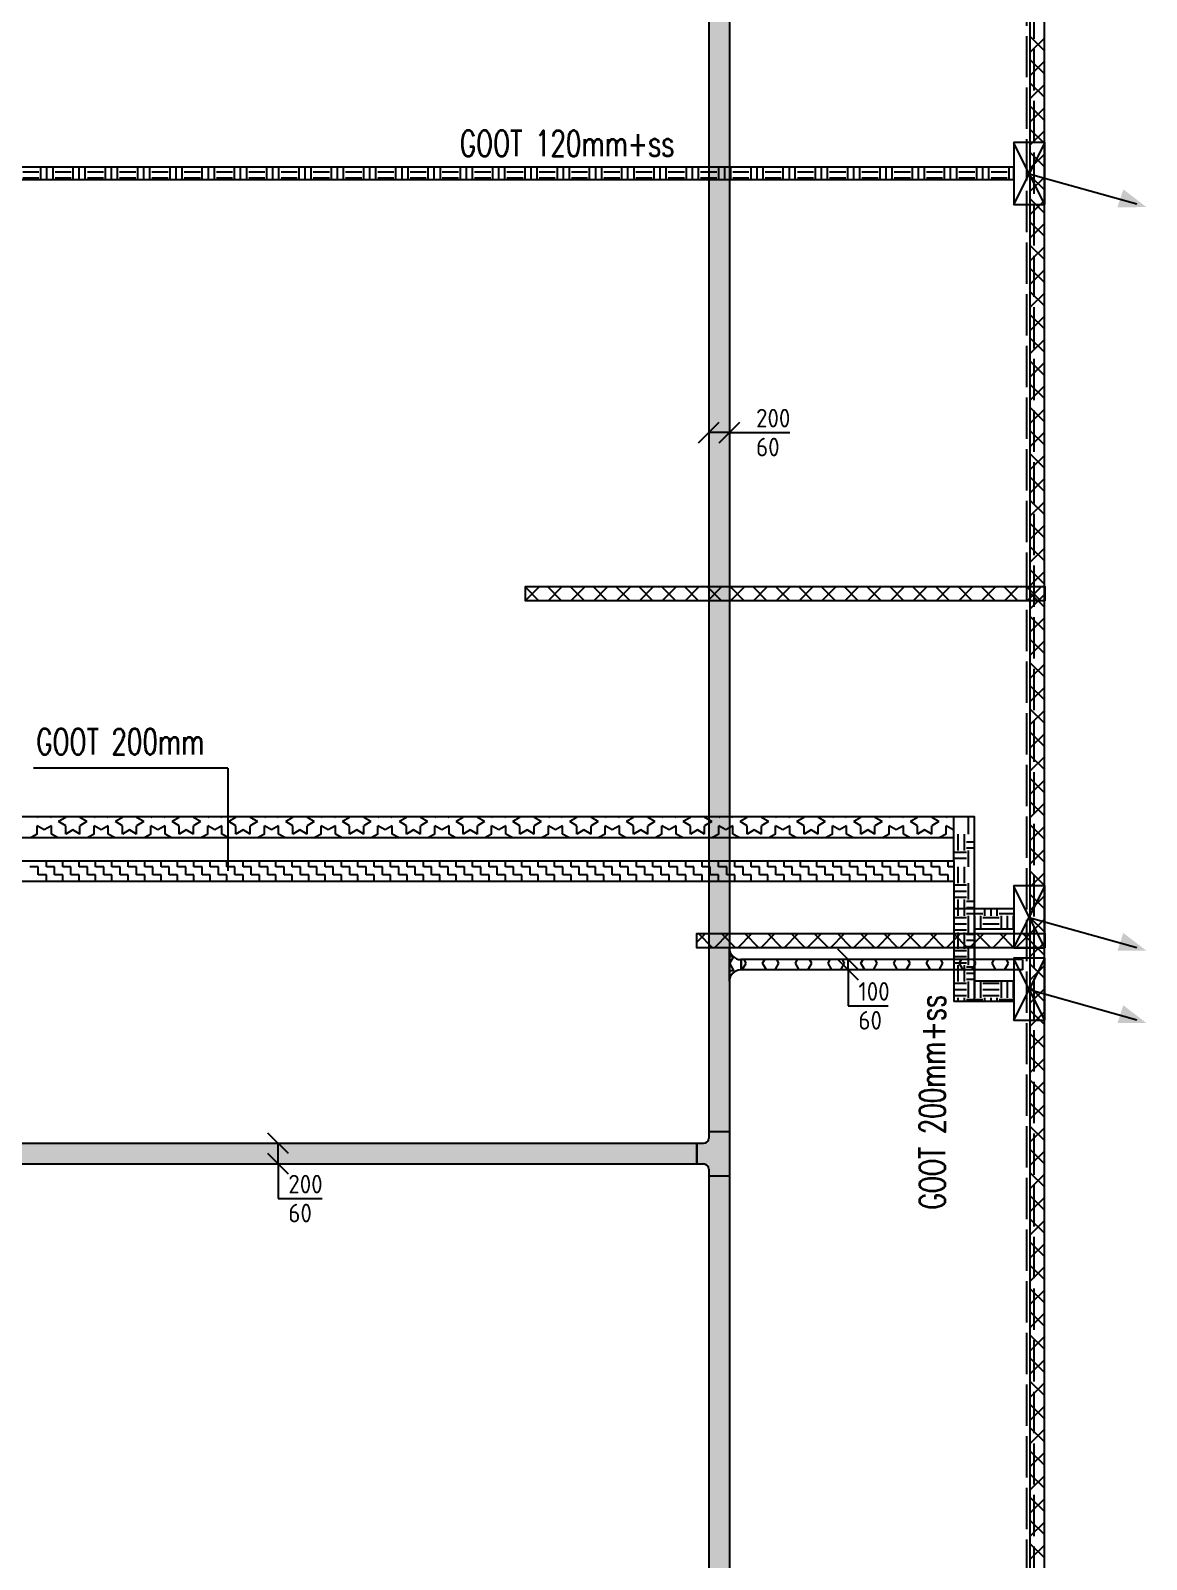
# Model space of a CAD drawing. Header units: millimetres. Extents: x -3262 to 113612, y 0 to 217318.
# Drawn here: x 102807 to 113612, y 47048 to 61852 of the extents above; entities that cross this region are included whole.
import ezdxf

# ---------------------------------------------------------------- set-up
doc = ezdxf.new("R2010")
doc.units = ezdxf.units.MM
doc.header["$LTSCALE"] = 100
doc.linetypes.add('E_GOOT3', pattern=[5, 4, -1])
for name, color, linetype in [('ByLayer', 2, 'Continuous'), ('EL6131--_ENERGIEBEDR (1996)', 2, 'Continuous'), ('EL6131--_GEBOUWINST (1996)', 2, 'Continuous'), ('EL6131--_KG_D', 3, 'Continuous'), ('EL6131--_WG', 3, 'Continuous'), ('EM6131--_KG', 1, 'Continuous')]:
    doc.layers.add(name, color=color, linetype=linetype)
doc.styles.add('buro-018', font='BUROFONT.shx', dxfattribs={"height": 180})
doc.styles.add('CofelyArial', font='arial.ttf')
doc.styles.add('ROMANS', font='ROMANS', dxfattribs={"width": 0.7})
doc.styles.add('STABICAD-018', font='ISOCP.SHX', dxfattribs={"height": 1.8})

# ---------------------------------------------------------------- blocks, each defined once
blk = doc.blocks.new('NV-1')
at = {"layer": 'ByLayer'}
for p, q in [((0, 4), (7.91, 0)), ((0, 0), (7.91, 4))]:
    blk.add_line(p, q, dxfattribs=at)
blk.add_lwpolyline([(0, 0), (8, 0), (8, 4), (0, 4)], close=True, dxfattribs=at)
blk = doc.blocks.new('PIJL-UIT')
at = {"layer": 'ByLayer', "color": 2}
blk.add_line((0, 0), (2.92, 10.41), dxfattribs=at)
blk.add_solid([(3.23, 11.35), (1.51, 9.11), (3.24, 8.54)], dxfattribs=at)
blk = doc.blocks.new('*X139')
at = {"color": 0}
for p, q in [((48301, 27480), (48301, 27601)), ((48359, 27480), (48359, 27601)), ((48288, 27461), (48408, 27461)), ((48288, 27402), (48408, 27402)), ((48288, 27344), (48408, 27344)), ((48301, 27168), (48301, 27324)), ((48359, 27168), (48359, 27324)), ((48288, 27148), (48408, 27148)), ((48288, 27090), (48408, 27090)), ((48288, 27031), (48408, 27031)), ((48301, 26855), (48301, 27012)), ((48359, 26855), (48359, 27012)), ((48288, 26836), (48408, 26836)), ((48288, 26777), (48408, 26777)), ((48288, 26719), (48408, 26719)), ((48301, 26543), (48301, 26699)), ((48359, 26543), (48359, 26699)), ((48288, 26523), (48408, 26523)), ((48288, 26465), (48408, 26465)), ((48288, 26406), (48408, 26406)), ((48301, 26230), (48301, 26387)), ((48359, 26230), (48359, 26387)), ((48288, 26211), (48408, 26211)), ((48288, 26152), (48408, 26152)), ((48288, 26094), (48408, 26094)), ((48301, 25918), (48301, 26074)), ((48359, 25918), (48359, 26074)), ((48288, 25898), (48408, 25898)), ((48288, 25840), (48408, 25840)), ((48288, 25781), (48408, 25781)), ((48301, 25605), (48301, 25762)), ((48359, 25605), (48359, 25762)), ((48288, 25586), (48408, 25586)), ((48288, 25527), (48408, 25527)), ((48288, 25469), (48408, 25469)), ((48301, 25293), (48301, 25449)), ((48359, 25293), (48359, 25449)), ((48288, 25273), (48408, 25273)), ((48288, 25215), (48408, 25215)), ((48288, 25156), (48408, 25156)), ((48301, 24980), (48301, 25137)), ((48359, 24980), (48359, 25137)), ((48288, 24961), (48408, 24961)), ((48288, 24902), (48408, 24902)), ((48288, 24844), (48408, 24844)), ((48301, 24668), (48301, 24824)), ((48359, 24668), (48359, 24824)), ((48288, 24648), (48408, 24648)), ((48288, 24590), (48408, 24590)), ((48288, 24531), (48408, 24531)), ((48301, 24355), (48301, 24512)), ((48359, 24355), (48359, 24512)), ((48288, 24336), (48408, 24336)), ((48288, 24277), (48408, 24277)), ((48288, 24219), (48408, 24219)), ((48301, 24043), (48301, 24199)), ((48359, 24043), (48359, 24199)), ((48288, 24023), (48408, 24023)), ((48288, 23965), (48408, 23965)), ((48288, 23906), (48408, 23906)), ((48301, 23730), (48301, 23887)), ((48359, 23730), (48359, 23887)), ((48288, 23711), (48408, 23711)), ((48288, 23652), (48408, 23652)), ((48288, 23594), (48408, 23594)), ((48301, 23418), (48301, 23574)), ((48359, 23418), (48359, 23574)), ((48288, 23398), (48408, 23398)), ((48288, 23340), (48408, 23340)), ((48288, 23281), (48408, 23281)), ((48301, 23105), (48301, 23262)), ((48359, 23105), (48359, 23262)), ((48288, 23086), (48408, 23086)), ((48288, 23027), (48408, 23027)), ((48288, 22969), (48408, 22969)), ((48301, 22793), (48301, 22949)), ((48359, 22793), (48359, 22949)), ((48288, 22773), (48408, 22773)), ((48288, 22715), (48408, 22715)), ((48288, 22656), (48408, 22656)), ((48301, 22480), (48301, 22637)), ((48359, 22480), (48359, 22637)), ((48288, 22461), (48408, 22461)), ((48288, 22402), (48408, 22402)), ((48288, 22344), (48408, 22344)), ((48301, 22168), (48301, 22324)), ((48359, 22168), (48359, 22324)), ((48288, 22148), (48408, 22148)), ((48288, 22090), (48408, 22090)), ((48288, 22031), (48408, 22031)), ((48301, 21855), (48301, 22012)), ((48359, 21855), (48359, 22012)), ((48288, 21836), (48408, 21836)), ((48288, 21777), (48408, 21777)), ((48288, 21719), (48408, 21719)), ((48301, 21543), (48301, 21699)), ((48359, 21543), (48359, 21699)), ((48288, 21523), (48408, 21523)), ((48288, 21465), (48408, 21465)), ((48288, 21406), (48408, 21406)), ((48301, 21230), (48301, 21387)), ((48359, 21230), (48359, 21387)), ((48288, 21211), (48408, 21211)), ((48288, 21152), (48408, 21152)), ((48288, 21094), (48408, 21094)), ((48301, 20918), (48301, 21074)), ((48359, 20918), (48359, 21074)), ((48288, 20898), (48408, 20898)), ((48288, 20840), (48408, 20840)), ((48288, 20781), (48408, 20781)), ((48301, 20605), (48301, 20762)), ((48359, 20605), (48359, 20762)), ((48288, 20586), (48408, 20586)), ((48288, 20527), (48408, 20527)), ((48288, 20469), (48408, 20469)), ((48301, 20293), (48301, 20449)), ((48359, 20293), (48359, 20449)), ((48288, 20273), (48408, 20273)), ((48288, 20215), (48408, 20215)), ((48288, 20156), (48408, 20156)), ((48301, 19980), (48301, 20137)), ((48359, 19980), (48359, 20137)), ((48288, 19961), (48408, 19961)), ((48288, 19902), (48408, 19902)), ((48288, 19844), (48408, 19844)), ((48301, 19668), (48301, 19824)), ((48359, 19668), (48359, 19824)), ((48288, 19648), (48408, 19648)), ((48288, 19590), (48408, 19590)), ((48288, 19531), (48408, 19531)), ((48301, 19355), (48301, 19512)), ((48359, 19355), (48359, 19512)), ((48288, 19336), (48408, 19336)), ((48288, 19277), (48408, 19277)), ((48288, 19219), (48408, 19219)), ((48301, 19043), (48301, 19199)), ((48359, 19043), (48359, 19199)), ((48288, 19023), (48408, 19023)), ((48288, 18965), (48408, 18965)), ((48288, 18906), (48408, 18906)), ((48301, 18730), (48301, 18887)), ((48359, 18730), (48359, 18887)), ((48288, 18711), (48408, 18711)), ((48288, 18652), (48408, 18652)), ((48288, 18594), (48408, 18594)), ((48301, 18418), (48301, 18574)), ((48359, 18418), (48359, 18574)), ((48288, 18398), (48408, 18398)), ((48288, 18340), (48408, 18340)), ((48288, 18281), (48408, 18281)), ((48301, 18105), (48301, 18262)), ((48359, 18105), (48359, 18262)), ((48288, 18086), (48408, 18086)), ((48288, 18027), (48408, 18027)), ((48288, 17969), (48408, 17969)), ((48301, 17793), (48301, 17949)), ((48359, 17793), (48359, 17949)), ((48288, 17773), (48408, 17773)), ((48288, 17715), (48408, 17715)), ((48288, 17656), (48408, 17656)), ((48301, 17480), (48301, 17637)), ((48359, 17480), (48359, 17637)), ((48288, 17461), (48408, 17461)), ((48288, 17402), (48408, 17402)), ((48288, 17344), (48408, 17344)), ((48301, 17168), (48301, 17324)), ((48359, 17168), (48359, 17324)), ((48288, 17148), (48408, 17148)), ((48288, 17090), (48408, 17090)), ((48288, 17031), (48408, 17031)), ((48301, 16855), (48301, 17012)), ((48359, 16855), (48359, 17012)), ((48288, 16836), (48408, 16836)), ((48288, 16777), (48408, 16777)), ((48288, 16719), (48408, 16719)), ((48301, 16543), (48301, 16699)), ((48359, 16543), (48359, 16699)), ((48288, 16523), (48408, 16523)), ((48288, 16465), (48408, 16465)), ((48288, 16406), (48408, 16406)), ((48301, 16230), (48301, 16387)), ((48359, 16230), (48359, 16387)), ((48288, 16211), (48408, 16211)), ((48288, 16152), (48408, 16152)), ((48288, 16094), (48408, 16094)), ((48301, 15918), (48301, 16074)), ((48359, 15918), (48359, 16074)), ((48288, 15898), (48408, 15898)), ((48288, 15840), (48408, 15840)), ((48288, 15781), (48408, 15781)), ((48301, 15605), (48301, 15762)), ((48359, 15605), (48359, 15762)), ((48288, 15586), (48408, 15586)), ((48288, 15527), (48408, 15527)), ((48288, 15469), (48408, 15469)), ((48301, 15293), (48301, 15449)), ((48359, 15293), (48359, 15449)), ((48288, 15273), (48408, 15273)), ((48288, 15215), (48408, 15215)), ((48288, 15156), (48408, 15156)), ((48301, 14980), (48301, 15137)), ((48359, 14980), (48359, 15137)), ((48288, 14961), (48408, 14961)), ((48288, 14902), (48408, 14902)), ((48288, 14844), (48408, 14844)), ((48301, 14668), (48301, 14824)), ((48359, 14668), (48359, 14824)), ((48288, 14648), (48408, 14648))]:
    blk.add_line(p, q, dxfattribs=at)
blk = doc.blocks.new('*X82')
at = {"color": 0}
for p, q in [((19708, 28326), (19841, 28459)), ((19848, 28323), (19713, 28459)), ((19708, 28105), (19848, 28245)), ((19848, 28102), (19708, 28242)), ((19708, 27884), (19848, 28024)), ((19848, 27881), (19708, 28021)), ((19708, 27663), (19848, 27803)), ((19848, 27660), (19708, 27800)), ((19708, 27442), (19848, 27582)), ((19848, 27439), (19708, 27579)), ((19708, 27221), (19848, 27361)), ((19848, 27218), (19708, 27358)), ((19708, 27000), (19848, 27140)), ((19848, 26997), (19708, 27137)), ((19708, 26779), (19848, 26919)), ((19848, 26776), (19708, 26916)), ((19708, 26558), (19848, 26698)), ((19848, 26556), (19708, 26696)), ((19708, 26337), (19848, 26477)), ((19848, 26335), (19708, 26475)), ((19708, 26117), (19848, 26257)), ((19848, 26114), (19708, 26254)), ((19708, 25896), (19848, 26036)), ((19848, 25893), (19708, 26033)), ((19708, 25675), (19848, 25815)), ((19848, 25672), (19708, 25812)), ((19708, 25454), (19848, 25594)), ((19848, 25451), (19708, 25591)), ((19708, 25233), (19848, 25373)), ((19848, 25230), (19708, 25370)), ((19708, 25012), (19848, 25152)), ((19848, 25009), (19708, 25149)), ((19708, 24791), (19848, 24931)), ((19848, 24788), (19708, 24928)), ((19708, 24570), (19848, 24710)), ((19848, 24567), (19708, 24707)), ((19708, 24349), (19848, 24489)), ((19848, 24346), (19708, 24486)), ((19708, 24128), (19848, 24268)), ((19848, 24125), (19708, 24265)), ((19708, 23907), (19848, 24047)), ((19848, 23904), (19708, 24044)), ((19708, 23686), (19848, 23826)), ((19848, 23683), (19708, 23823)), ((19708, 23465), (19848, 23605)), ((19848, 23462), (19708, 23602))]:
    blk.add_line(p, q, dxfattribs=at)
blk = doc.blocks.new('*X83')
at = {"color": 0}
for p, q in [((37948, 17518), (38088, 17658)), ((38088, 17589), (38004, 17673)), ((38088, 17365), (37948, 17505)), ((37948, 17294), (38088, 17434)), ((38088, 17140), (37948, 17280)), ((37948, 17069), (38088, 17209)), ((38088, 16916), (37948, 17056)), ((37948, 16845), (38088, 16985)), ((38088, 16691), (37948, 16831)), ((37948, 16620), (38088, 16760)), ((38088, 16467), (37948, 16607)), ((37948, 16396), (38088, 16536)), ((38088, 16242), (37948, 16382)), ((37948, 16171), (38088, 16311)), ((38088, 16018), (37948, 16158)), ((37948, 15947), (38088, 16087)), ((38088, 15793), (37948, 15933)), ((37948, 15722), (38088, 15862)), ((38088, 15569), (37948, 15709)), ((37948, 15498), (38088, 15638)), ((38088, 15344), (37948, 15484)), ((37948, 15273), (38088, 15413)), ((38088, 15120), (37948, 15260)), ((37948, 15049), (38088, 15189)), ((38088, 14895), (37948, 15035)), ((37948, 14824), (38088, 14964)), ((38088, 14671), (37948, 14811)), ((37948, 14600), (38088, 14740)), ((38088, 14446), (37948, 14586)), ((37948, 14375), (38088, 14515)), ((38006, 14304), (37948, 14362))]:
    blk.add_line(p, q, dxfattribs=at)
blk = doc.blocks.new('*X84')
at = {"color": 0}
for p, q in [((32166, 14307), (32026, 14447)), ((32043, 14307), (32183, 14447)), ((32390, 14307), (32250, 14447)), ((32268, 14307), (32408, 14447)), ((32615, 14307), (32475, 14447)), ((32492, 14307), (32632, 14447)), ((32839, 14307), (32699, 14447)), ((32717, 14307), (32857, 14447)), ((33064, 14307), (32924, 14447)), ((32941, 14307), (33081, 14447)), ((33288, 14307), (33148, 14447)), ((33166, 14307), (33306, 14447)), ((33513, 14307), (33373, 14447)), ((33390, 14307), (33530, 14447)), ((33737, 14307), (33597, 14447)), ((33615, 14307), (33755, 14447)), ((33962, 14307), (33822, 14447)), ((33839, 14307), (33979, 14447)), ((34186, 14307), (34046, 14447)), ((34064, 14307), (34204, 14447)), ((34411, 14307), (34271, 14447)), ((34288, 14307), (34428, 14447)), ((34635, 14307), (34495, 14447)), ((34513, 14307), (34653, 14447)), ((34860, 14307), (34720, 14447)), ((34737, 14307), (34877, 14447)), ((35084, 14307), (34944, 14447)), ((34962, 14307), (35102, 14447)), ((35309, 14307), (35169, 14447)), ((35186, 14307), (35326, 14447)), ((35533, 14307), (35393, 14447)), ((35411, 14307), (35551, 14447)), ((35758, 14307), (35618, 14447)), ((35635, 14307), (35775, 14447)), ((35982, 14307), (35842, 14447)), ((35860, 14307), (36000, 14447)), ((36207, 14307), (36067, 14447)), ((36084, 14307), (36224, 14447)), ((36431, 14307), (36291, 14447)), ((36309, 14307), (36449, 14447)), ((36656, 14307), (36516, 14447)), ((36533, 14307), (36673, 14447)), ((36880, 14307), (36740, 14447)), ((36758, 14307), (36898, 14447)), ((37105, 14307), (36965, 14447)), ((36982, 14307), (37122, 14447)), ((37329, 14307), (37189, 14447)), ((37207, 14307), (37347, 14447)), ((37554, 14307), (37414, 14447)), ((37431, 14307), (37571, 14447)), ((37778, 14307), (37638, 14447)), ((37656, 14307), (37796, 14447)), ((38003, 14307), (37863, 14447)), ((37880, 14307), (38020, 14447)), ((38227, 14307), (38087, 14447)), ((38105, 14307), (38245, 14447)), ((38452, 14307), (38312, 14447)), ((38329, 14307), (38469, 14447)), ((38676, 14307), (38536, 14447)), ((38554, 14307), (38694, 14447)), ((38901, 14307), (38761, 14447)), ((38778, 14307), (38918, 14447)), ((39125, 14307), (38985, 14447)), ((39003, 14307), (39143, 14447)), ((39350, 14307), (39210, 14447)), ((39227, 14307), (39367, 14447)), ((39574, 14307), (39434, 14447)), ((39452, 14307), (39592, 14447)), ((39799, 14307), (39659, 14447)), ((39676, 14307), (39816, 14447)), ((40023, 14307), (39883, 14447)), ((39901, 14307), (40041, 14447)), ((40248, 14307), (40108, 14447)), ((40125, 14307), (40265, 14447)), ((40472, 14307), (40332, 14447)), ((40350, 14307), (40490, 14447)), ((40697, 14307), (40557, 14447)), ((40574, 14307), (40714, 14447)), ((40921, 14307), (40781, 14447)), ((40799, 14307), (40939, 14447)), ((41146, 14307), (41006, 14447)), ((41023, 14307), (41163, 14447)), ((41370, 14307), (41230, 14447)), ((41248, 14307), (41388, 14447)), ((41595, 14307), (41455, 14447)), ((41472, 14307), (41612, 14447)), ((41820, 14307), (41680, 14447)), ((41697, 14307), (41837, 14447)), ((42044, 14307), (41904, 14447)), ((41921, 14307), (42061, 14447)), ((42269, 14307), (42129, 14447)), ((42146, 14307), (42286, 14447)), ((42493, 14307), (42353, 14447)), ((42370, 14307), (42510, 14447)), ((42718, 14307), (42578, 14447)), ((42595, 14307), (42735, 14447)), ((42942, 14307), (42802, 14447)), ((42819, 14307), (42959, 14447)), ((43167, 14307), (43027, 14447)), ((43044, 14307), (43184, 14447)), ((43391, 14307), (43251, 14447)), ((43268, 14307), (43408, 14447)), ((43616, 14307), (43476, 14447)), ((43493, 14307), (43633, 14447)), ((43840, 14307), (43700, 14447)), ((43717, 14307), (43857, 14447)), ((44065, 14307), (43925, 14447)), ((43942, 14307), (44082, 14447)), ((44289, 14307), (44149, 14447)), ((44166, 14307), (44306, 14447)), ((44514, 14307), (44374, 14447)), ((44391, 14307), (44531, 14447)), ((44738, 14307), (44598, 14447)), ((44615, 14307), (44755, 14447)), ((44963, 14307), (44823, 14447)), ((44840, 14307), (44980, 14447)), ((45187, 14307), (45047, 14447)), ((45064, 14307), (45204, 14447)), ((45412, 14307), (45272, 14447)), ((45289, 14307), (45429, 14447)), ((45636, 14307), (45496, 14447)), ((45513, 14307), (45653, 14447)), ((45861, 14307), (45721, 14447)), ((45738, 14307), (45878, 14447)), ((46085, 14307), (45945, 14447)), ((45962, 14307), (46102, 14447)), ((46310, 14307), (46170, 14447)), ((46187, 14307), (46327, 14447)), ((46534, 14307), (46394, 14447)), ((46412, 14307), (46552, 14447)), ((46759, 14307), (46619, 14447)), ((46636, 14307), (46776, 14447))]:
    blk.add_line(p, q, dxfattribs=at)
blk = doc.blocks.new('*X105')
at = {"color": 0}
for p, q in [((39052, 24059), (39018, 24119)), ((39052, 24059), (39132, 24059)), ((39092, 23991), (39132, 24059)), ((39132, 23922), (39092, 23991)), ((39211, 24059), (39218, 24059)), ((39218, 24048), (39211, 24059)), ((39018, 23862), (39052, 23922)), ((39052, 23922), (39132, 23922)), ((39132, 23784), (39172, 23853)), ((39211, 23784), (39172, 23853)), ((39211, 23922), (39218, 23933)), ((39211, 23922), (39218, 23922)), ((39052, 23784), (39132, 23784)), ((39092, 23716), (39052, 23784)), ((39052, 23647), (39092, 23716)), ((39211, 23784), (39218, 23784)), ((39052, 23509), (39018, 23569)), ((39052, 23647), (39132, 23647)), ((39172, 23578), (39132, 23647)), ((39172, 23578), (39211, 23647)), ((39211, 23647), (39218, 23647)), ((39052, 23509), (39132, 23509)), ((39092, 23441), (39132, 23509)), ((39132, 23372), (39092, 23441)), ((39211, 23509), (39218, 23509)), ((39218, 23498), (39211, 23509)), ((39018, 23312), (39052, 23372)), ((39052, 23372), (39132, 23372)), ((39132, 23234), (39172, 23303)), ((39211, 23234), (39172, 23303)), ((39211, 23372), (39218, 23383)), ((39211, 23372), (39218, 23372)), ((39052, 23234), (39132, 23234)), ((39092, 23166), (39052, 23234)), ((39052, 23097), (39092, 23166)), ((39052, 23097), (39132, 23097)), ((39172, 23028), (39132, 23097)), ((39172, 23028), (39211, 23097)), ((39211, 23234), (39218, 23234)), ((39211, 23097), (39218, 23097)), ((39052, 22959), (39018, 23019)), ((39052, 22959), (39132, 22959)), ((39092, 22891), (39132, 22959)), ((39211, 22959), (39218, 22959)), ((39218, 22948), (39211, 22959)), ((39018, 22762), (39052, 22822)), ((39052, 22822), (39132, 22822)), ((39132, 22822), (39092, 22891)), ((39211, 22822), (39218, 22833)), ((39211, 22822), (39218, 22822)), ((39052, 22684), (39132, 22684)), ((39092, 22616), (39052, 22684)), ((39132, 22684), (39172, 22753)), ((39211, 22684), (39172, 22753)), ((39211, 22684), (39218, 22684)), ((39052, 22547), (39092, 22616)), ((39052, 22547), (39132, 22547)), ((39172, 22478), (39132, 22547)), ((39172, 22478), (39211, 22547)), ((39211, 22547), (39218, 22547)), ((39052, 22409), (39018, 22469)), ((39052, 22409), (39132, 22409)), ((39092, 22341), (39132, 22409)), ((39211, 22409), (39218, 22409)), ((39218, 22398), (39211, 22409)), ((39018, 22212), (39052, 22272)), ((39052, 22272), (39132, 22272)), ((39132, 22272), (39092, 22341)), ((39211, 22272), (39218, 22283)), ((39211, 22272), (39218, 22272)), ((39052, 22135), (39132, 22135)), ((39092, 22066), (39052, 22135)), ((39052, 21997), (39092, 22066)), ((39132, 22135), (39172, 22203)), ((39211, 22135), (39172, 22203)), ((39211, 22135), (39218, 22135)), ((39052, 21860), (39018, 21920)), ((39052, 21997), (39132, 21997)), ((39172, 21928), (39132, 21997)), ((39172, 21928), (39211, 21997)), ((39211, 21997), (39218, 21997)), ((39052, 21860), (39132, 21860)), ((39092, 21791), (39132, 21860)), ((39132, 21722), (39092, 21791)), ((39211, 21860), (39218, 21860)), ((39218, 21848), (39211, 21860)), ((39018, 21662), (39052, 21722)), ((39052, 21722), (39132, 21722)), ((39132, 21585), (39172, 21653)), ((39211, 21585), (39172, 21653)), ((39211, 21722), (39218, 21734)), ((39211, 21722), (39218, 21722)), ((39052, 21585), (39132, 21585)), ((39092, 21516), (39052, 21585)), ((39052, 21447), (39092, 21516)), ((39211, 21585), (39218, 21585)), ((39052, 21310), (39018, 21370)), ((39052, 21447), (39132, 21447)), ((39172, 21378), (39132, 21447)), ((39172, 21378), (39211, 21447)), ((39211, 21447), (39218, 21447)), ((39018, 21112), (39052, 21172)), ((39052, 21310), (39132, 21310)), ((39052, 21172), (39132, 21172)), ((39092, 21241), (39132, 21310)), ((39132, 21172), (39092, 21241)), ((39211, 21310), (39218, 21310)), ((39218, 21298), (39211, 21310)), ((39211, 21172), (39218, 21184)), ((39211, 21172), (39218, 21172)), ((39052, 21035), (39132, 21035)), ((39092, 20966), (39052, 21035)), ((39132, 21035), (39172, 21103)), ((39211, 21035), (39172, 21103)), ((39211, 21035), (39218, 21035)), ((39052, 20897), (39092, 20966)), ((39052, 20897), (39132, 20897)), ((39172, 20828), (39132, 20897)), ((39172, 20828), (39211, 20897)), ((39211, 20897), (39218, 20897)), ((39052, 20760), (39018, 20820)), ((39052, 20760), (39132, 20760)), ((39092, 20691), (39132, 20760)), ((39211, 20760), (39218, 20760)), ((39218, 20748), (39211, 20760)), ((39018, 20562), (39052, 20622)), ((39052, 20622), (39132, 20622)), ((39132, 20622), (39092, 20691)), ((39211, 20622), (39218, 20634)), ((39211, 20622), (39218, 20622)), ((39052, 20485), (39132, 20485)), ((39092, 20416), (39052, 20485)), ((39132, 20485), (39172, 20553)), ((39211, 20485), (39172, 20553)), ((39211, 20485), (39218, 20485)), ((39052, 20347), (39092, 20416)), ((39052, 20347), (39132, 20347)), ((39172, 20279), (39132, 20347)), ((39172, 20279), (39211, 20347)), ((39211, 20347), (39218, 20347)), ((39052, 20210), (39018, 20270)), ((39052, 20210), (39132, 20210)), ((39092, 20141), (39132, 20210)), ((39132, 20072), (39092, 20141)), ((39211, 20210), (39218, 20210)), ((39218, 20198), (39211, 20210)), ((39018, 20012), (39052, 20072)), ((39052, 20072), (39132, 20072)), ((39132, 19935), (39172, 20004)), ((39211, 19935), (39172, 20004)), ((39211, 20072), (39218, 20084)), ((39211, 20072), (39218, 20072)), ((39052, 19935), (39132, 19935)), ((39092, 19866), (39052, 19935)), ((39052, 19797), (39092, 19866)), ((39211, 19935), (39218, 19935)), ((39052, 19660), (39018, 19720)), ((39052, 19797), (39132, 19797)), ((39172, 19729), (39132, 19797)), ((39172, 19729), (39211, 19797)), ((39211, 19797), (39218, 19797)), ((39052, 19660), (39132, 19660)), ((39092, 19591), (39132, 19660)), ((39132, 19522), (39092, 19591)), ((39211, 19660), (39218, 19660)), ((39218, 19648), (39211, 19660)), ((39018, 19462), (39052, 19522)), ((39052, 19522), (39132, 19522)), ((39132, 19385), (39172, 19454)), ((39211, 19385), (39172, 19454)), ((39211, 19522), (39218, 19534)), ((39211, 19522), (39218, 19522)), ((39052, 19385), (39132, 19385)), ((39092, 19316), (39052, 19385)), ((39052, 19247), (39092, 19316)), ((39052, 19247), (39132, 19247)), ((39172, 19179), (39132, 19247)), ((39172, 19179), (39211, 19247)), ((39211, 19385), (39218, 19385)), ((39211, 19247), (39218, 19247)), ((39052, 19110), (39018, 19170)), ((39052, 19110), (39132, 19110)), ((39092, 19041), (39132, 19110)), ((39211, 19110), (39218, 19110)), ((39218, 19098), (39211, 19110)), ((39018, 18912), (39052, 18972)), ((39052, 18972), (39132, 18972)), ((39132, 18972), (39092, 19041)), ((39211, 18972), (39218, 18984)), ((39211, 18972), (39218, 18972)), ((39052, 18835), (39132, 18835)), ((39092, 18766), (39052, 18835)), ((39132, 18835), (39172, 18904)), ((39211, 18835), (39172, 18904)), ((39211, 18835), (39218, 18835)), ((39052, 18697), (39092, 18766)), ((39052, 18697), (39132, 18697)), ((39172, 18629), (39132, 18697)), ((39172, 18629), (39211, 18697)), ((39211, 18697), (39218, 18697)), ((39052, 18560), (39018, 18620)), ((39052, 18560), (39132, 18560)), ((39092, 18491), (39132, 18560)), ((39211, 18560), (39218, 18560)), ((39218, 18549), (39211, 18560)), ((39018, 18363), (39052, 18423)), ((39052, 18423), (39132, 18423)), ((39132, 18423), (39092, 18491)), ((39211, 18423), (39218, 18434)), ((39211, 18423), (39218, 18423)), ((39052, 18285), (39132, 18285)), ((39092, 18216), (39052, 18285)), ((39052, 18148), (39092, 18216)), ((39132, 18285), (39172, 18354)), ((39211, 18285), (39172, 18354)), ((39211, 18285), (39218, 18285)), ((39052, 18010), (39018, 18070)), ((39052, 18148), (39132, 18148)), ((39172, 18079), (39132, 18148)), ((39172, 18079), (39211, 18148)), ((39211, 18148), (39218, 18148)), ((39052, 18010), (39132, 18010)), ((39092, 17941), (39132, 18010)), ((39132, 17873), (39092, 17941)), ((39211, 18010), (39218, 18010)), ((39218, 17999), (39211, 18010)), ((39018, 17813), (39052, 17873)), ((39052, 17873), (39132, 17873)), ((39132, 17735), (39172, 17804)), ((39211, 17735), (39172, 17804)), ((39211, 17873), (39218, 17884)), ((39211, 17873), (39218, 17873)), ((39052, 17735), (39132, 17735)), ((39092, 17666), (39052, 17735)), ((39052, 17598), (39092, 17666)), ((39211, 17735), (39218, 17735)), ((39052, 17460), (39018, 17520)), ((39052, 17598), (39132, 17598)), ((39172, 17529), (39132, 17598)), ((39172, 17529), (39211, 17598)), ((39211, 17598), (39218, 17598)), ((39018, 17263), (39052, 17323)), ((39052, 17460), (39132, 17460)), ((39052, 17323), (39132, 17323)), ((39092, 17391), (39132, 17460)), ((39132, 17323), (39092, 17391)), ((39211, 17460), (39218, 17460)), ((39218, 17449), (39211, 17460)), ((39211, 17323), (39218, 17334)), ((39211, 17323), (39218, 17323)), ((39052, 17185), (39132, 17185)), ((39092, 17116), (39052, 17185)), ((39132, 17185), (39172, 17254)), ((39211, 17185), (39172, 17254)), ((39211, 17185), (39218, 17185)), ((39052, 17048), (39092, 17116)), ((39052, 17048), (39132, 17048)), ((39172, 16979), (39132, 17048)), ((39172, 16979), (39211, 17048)), ((39211, 17048), (39218, 17048)), ((39052, 16910), (39018, 16970)), ((39052, 16910), (39132, 16910)), ((39092, 16841), (39132, 16910)), ((39211, 16910), (39218, 16910)), ((39218, 16899), (39211, 16910)), ((39018, 16713), (39052, 16773)), ((39052, 16773), (39132, 16773)), ((39132, 16773), (39092, 16841)), ((39211, 16773), (39218, 16784)), ((39211, 16773), (39218, 16773)), ((39052, 16635), (39132, 16635)), ((39092, 16567), (39052, 16635)), ((39132, 16635), (39172, 16704)), ((39211, 16635), (39172, 16704)), ((39211, 16635), (39218, 16635)), ((39052, 16498), (39092, 16567)), ((39052, 16498), (39132, 16498)), ((39172, 16429), (39132, 16498)), ((39172, 16429), (39211, 16498)), ((39211, 16498), (39218, 16498)), ((39052, 16360), (39018, 16420)), ((39052, 16360), (39132, 16360)), ((39092, 16292), (39132, 16360)), ((39132, 16223), (39092, 16292)), ((39211, 16360), (39218, 16360)), ((39218, 16349), (39211, 16360)), ((39018, 16163), (39052, 16223)), ((39052, 16223), (39132, 16223)), ((39132, 16085), (39172, 16154)), ((39211, 16085), (39172, 16154)), ((39211, 16223), (39218, 16234)), ((39211, 16223), (39218, 16223)), ((39052, 16085), (39132, 16085)), ((39092, 16017), (39052, 16085)), ((39052, 15948), (39092, 16017)), ((39211, 16085), (39218, 16085)), ((39052, 15810), (39018, 15870)), ((39052, 15948), (39132, 15948)), ((39172, 15879), (39132, 15948)), ((39172, 15879), (39211, 15948)), ((39211, 15948), (39218, 15948)), ((39052, 15810), (39132, 15810)), ((39092, 15742), (39132, 15810)), ((39132, 15673), (39092, 15742)), ((39211, 15810), (39218, 15810)), ((39218, 15799), (39211, 15810)), ((39018, 15613), (39052, 15673)), ((39052, 15673), (39132, 15673)), ((39132, 15535), (39172, 15604)), ((39211, 15535), (39172, 15604)), ((39211, 15673), (39218, 15684)), ((39211, 15673), (39218, 15673)), ((39052, 15535), (39132, 15535)), ((39092, 15467), (39052, 15535)), ((39052, 15398), (39092, 15467)), ((39052, 15398), (39132, 15398)), ((39172, 15329), (39132, 15398)), ((39172, 15329), (39211, 15398)), ((39211, 15535), (39218, 15535)), ((39211, 15398), (39218, 15398)), ((39052, 15260), (39018, 15320)), ((39052, 15260), (39132, 15260)), ((39092, 15192), (39132, 15260)), ((39211, 15260), (39218, 15260)), ((39218, 15249), (39211, 15260)), ((39097, 15183), (39092, 15192))]:
    blk.add_line(p, q, dxfattribs=at)
blk = doc.blocks.new('*X104')
at = {"color": 0}
for p, q in [((38735, 24051), (38735, 24130)), ((38656, 24051), (38735, 24051)), ((38656, 23971), (38656, 24051)), ((38592, 23971), (38656, 23971)), ((38656, 23892), (38735, 23892)), ((38656, 23812), (38656, 23892)), ((38735, 23971), (38792, 23971)), ((38735, 23892), (38735, 23971)), ((38592, 23812), (38656, 23812)), ((38656, 23733), (38735, 23733)), ((38656, 23654), (38656, 23733)), ((38735, 23812), (38792, 23812)), ((38735, 23733), (38735, 23812)), ((38592, 23654), (38656, 23654)), ((38656, 23574), (38735, 23574)), ((38656, 23495), (38656, 23574)), ((38735, 23654), (38792, 23654)), ((38735, 23574), (38735, 23654)), ((38592, 23495), (38656, 23495)), ((38656, 23416), (38735, 23416)), ((38656, 23336), (38656, 23416)), ((38735, 23495), (38792, 23495)), ((38735, 23416), (38735, 23495)), ((38592, 23336), (38656, 23336)), ((38656, 23257), (38735, 23257)), ((38656, 23178), (38656, 23257)), ((38735, 23336), (38792, 23336)), ((38735, 23257), (38735, 23336)), ((38592, 23178), (38656, 23178)), ((38656, 23098), (38735, 23098)), ((38656, 23019), (38656, 23098)), ((38735, 23178), (38792, 23178)), ((38735, 23098), (38735, 23178)), ((38592, 23019), (38656, 23019)), ((38735, 23019), (38792, 23019)), ((38735, 22939), (38735, 23019)), ((38592, 22860), (38656, 22860)), ((38656, 22939), (38735, 22939)), ((38656, 22860), (38656, 22939)), ((38735, 22860), (38792, 22860)), ((38735, 22781), (38735, 22860)), ((38592, 22701), (38656, 22701)), ((38656, 22781), (38735, 22781)), ((38656, 22701), (38656, 22781)), ((38735, 22701), (38792, 22701)), ((38735, 22622), (38735, 22701)), ((38592, 22542), (38656, 22542)), ((38656, 22622), (38735, 22622)), ((38656, 22542), (38656, 22622)), ((38735, 22542), (38792, 22542)), ((38735, 22463), (38735, 22542)), ((38592, 22384), (38656, 22384)), ((38656, 22463), (38735, 22463)), ((38656, 22384), (38656, 22463)), ((38735, 22384), (38792, 22384)), ((38735, 22304), (38735, 22384)), ((38592, 22225), (38656, 22225)), ((38656, 22304), (38735, 22304)), ((38656, 22225), (38656, 22304)), ((38735, 22225), (38792, 22225)), ((38735, 22146), (38735, 22225)), ((38592, 22066), (38656, 22066)), ((38656, 22146), (38735, 22146)), ((38656, 22066), (38656, 22146)), ((38735, 22066), (38792, 22066)), ((38735, 21987), (38735, 22066)), ((38656, 21987), (38735, 21987)), ((38656, 21908), (38656, 21987)), ((38592, 21908), (38656, 21908)), ((38656, 21828), (38735, 21828)), ((38656, 21749), (38656, 21828)), ((38735, 21908), (38792, 21908)), ((38735, 21828), (38735, 21908)), ((38592, 21749), (38656, 21749)), ((38656, 21669), (38735, 21669)), ((38656, 21590), (38656, 21669)), ((38735, 21749), (38792, 21749)), ((38735, 21669), (38735, 21749)), ((38592, 21590), (38656, 21590)), ((38656, 21511), (38735, 21511)), ((38656, 21431), (38656, 21511)), ((38735, 21590), (38792, 21590)), ((38735, 21511), (38735, 21590)), ((38592, 21431), (38656, 21431)), ((38656, 21352), (38735, 21352)), ((38656, 21272), (38656, 21352)), ((38735, 21431), (38792, 21431)), ((38735, 21352), (38735, 21431)), ((38592, 21272), (38656, 21272)), ((38656, 21193), (38735, 21193)), ((38656, 21114), (38656, 21193)), ((38735, 21272), (38792, 21272)), ((38735, 21193), (38735, 21272)), ((38592, 21114), (38656, 21114)), ((38656, 21034), (38735, 21034)), ((38656, 20955), (38656, 21034)), ((38735, 21114), (38792, 21114)), ((38735, 21034), (38735, 21114)), ((38592, 20955), (38656, 20955)), ((38656, 20876), (38735, 20876)), ((38656, 20796), (38656, 20876)), ((38735, 20955), (38792, 20955)), ((38735, 20876), (38735, 20955)), ((38592, 20796), (38656, 20796)), ((38735, 20796), (38792, 20796)), ((38735, 20717), (38735, 20796)), ((38592, 20638), (38656, 20638)), ((38656, 20717), (38735, 20717)), ((38656, 20638), (38656, 20717)), ((38735, 20638), (38792, 20638)), ((38735, 20558), (38735, 20638)), ((38592, 20479), (38656, 20479)), ((38656, 20558), (38735, 20558)), ((38656, 20479), (38656, 20558)), ((38735, 20479), (38792, 20479)), ((38735, 20399), (38735, 20479)), ((38592, 20320), (38656, 20320)), ((38656, 20399), (38735, 20399)), ((38656, 20320), (38656, 20399)), ((38735, 20320), (38792, 20320)), ((38735, 20241), (38735, 20320)), ((38592, 20161), (38656, 20161)), ((38656, 20241), (38735, 20241)), ((38656, 20161), (38656, 20241)), ((38735, 20161), (38792, 20161)), ((38735, 20082), (38735, 20161)), ((38592, 20002), (38656, 20002)), ((38656, 20082), (38735, 20082)), ((38656, 20002), (38656, 20082)), ((38735, 20002), (38792, 20002)), ((38735, 19923), (38735, 20002)), ((38592, 19844), (38656, 19844)), ((38656, 19923), (38735, 19923)), ((38656, 19844), (38656, 19923)), ((38735, 19844), (38792, 19844)), ((38735, 19764), (38735, 19844)), ((38656, 19764), (38735, 19764)), ((38656, 19685), (38656, 19764)), ((38592, 19685), (38656, 19685)), ((38656, 19606), (38735, 19606)), ((38656, 19526), (38656, 19606)), ((38735, 19685), (38792, 19685)), ((38735, 19606), (38735, 19685)), ((38592, 19526), (38656, 19526)), ((38656, 19447), (38735, 19447)), ((38656, 19368), (38656, 19447)), ((38735, 19526), (38792, 19526)), ((38735, 19447), (38735, 19526)), ((38592, 19368), (38656, 19368)), ((38656, 19288), (38735, 19288)), ((38656, 19209), (38656, 19288)), ((38735, 19368), (38792, 19368)), ((38735, 19288), (38735, 19368)), ((38592, 19209), (38656, 19209)), ((38656, 19129), (38735, 19129)), ((38656, 19050), (38656, 19129)), ((38735, 19209), (38792, 19209)), ((38735, 19129), (38735, 19209)), ((38592, 19050), (38656, 19050)), ((38656, 18971), (38735, 18971)), ((38656, 18891), (38656, 18971)), ((38735, 19050), (38792, 19050)), ((38735, 18971), (38735, 19050)), ((38592, 18891), (38656, 18891)), ((38656, 18812), (38735, 18812)), ((38656, 18732), (38656, 18812)), ((38735, 18891), (38792, 18891)), ((38735, 18812), (38735, 18891)), ((38592, 18732), (38656, 18732)), ((38656, 18653), (38735, 18653)), ((38656, 18574), (38656, 18653)), ((38735, 18732), (38792, 18732)), ((38735, 18653), (38735, 18732)), ((38592, 18574), (38656, 18574)), ((38735, 18574), (38792, 18574)), ((38735, 18494), (38735, 18574)), ((38592, 18415), (38656, 18415)), ((38656, 18494), (38735, 18494)), ((38656, 18415), (38656, 18494)), ((38735, 18415), (38792, 18415)), ((38735, 18336), (38735, 18415)), ((38592, 18256), (38656, 18256)), ((38656, 18336), (38735, 18336)), ((38656, 18256), (38656, 18336)), ((38735, 18256), (38792, 18256)), ((38735, 18177), (38735, 18256)), ((38592, 18098), (38656, 18098)), ((38656, 18177), (38735, 18177)), ((38656, 18098), (38656, 18177)), ((38735, 18098), (38792, 18098)), ((38735, 18018), (38735, 18098)), ((38592, 17939), (38656, 17939)), ((38656, 18018), (38735, 18018)), ((38656, 17939), (38656, 18018)), ((38735, 17939), (38792, 17939)), ((38735, 17859), (38735, 17939)), ((38592, 17780), (38656, 17780)), ((38656, 17859), (38735, 17859)), ((38656, 17780), (38656, 17859)), ((38735, 17780), (38792, 17780)), ((38735, 17701), (38735, 17780)), ((38592, 17621), (38656, 17621)), ((38656, 17701), (38735, 17701)), ((38656, 17621), (38656, 17701)), ((38735, 17621), (38792, 17621)), ((38735, 17542), (38735, 17621)), ((38656, 17542), (38735, 17542)), ((38656, 17462), (38656, 17542)), ((38592, 17462), (38656, 17462)), ((38656, 17383), (38735, 17383)), ((38656, 17304), (38656, 17383)), ((38735, 17462), (38792, 17462)), ((38735, 17383), (38735, 17462)), ((38592, 17304), (38656, 17304)), ((38656, 17224), (38735, 17224)), ((38656, 17145), (38656, 17224)), ((38735, 17304), (38792, 17304)), ((38735, 17224), (38735, 17304)), ((38592, 17145), (38656, 17145)), ((38656, 17066), (38735, 17066)), ((38656, 16986), (38656, 17066)), ((38735, 17145), (38792, 17145)), ((38735, 17066), (38735, 17145)), ((38592, 16986), (38656, 16986)), ((38656, 16907), (38735, 16907)), ((38656, 16828), (38656, 16907)), ((38735, 16986), (38792, 16986)), ((38735, 16907), (38735, 16986)), ((38592, 16828), (38656, 16828)), ((38656, 16748), (38735, 16748)), ((38656, 16669), (38656, 16748)), ((38735, 16828), (38792, 16828)), ((38735, 16748), (38735, 16828)), ((38592, 16669), (38656, 16669)), ((38656, 16589), (38735, 16589)), ((38656, 16510), (38656, 16589)), ((38735, 16669), (38792, 16669)), ((38735, 16589), (38735, 16669)), ((38592, 16510), (38656, 16510)), ((38735, 16510), (38792, 16510)), ((38735, 16431), (38735, 16510)), ((38592, 16351), (38656, 16351)), ((38656, 16431), (38735, 16431)), ((38656, 16351), (38656, 16431)), ((38735, 16351), (38792, 16351)), ((38735, 16272), (38735, 16351)), ((38592, 16192), (38656, 16192)), ((38656, 16272), (38735, 16272)), ((38656, 16192), (38656, 16272)), ((38735, 16192), (38792, 16192)), ((38735, 16113), (38735, 16192)), ((38592, 16034), (38656, 16034)), ((38656, 16113), (38735, 16113)), ((38656, 16034), (38656, 16113)), ((38735, 16034), (38792, 16034)), ((38735, 15954), (38735, 16034)), ((38592, 15875), (38656, 15875)), ((38656, 15954), (38735, 15954)), ((38656, 15875), (38656, 15954)), ((38735, 15875), (38792, 15875)), ((38735, 15796), (38735, 15875)), ((38592, 15716), (38656, 15716)), ((38656, 15796), (38735, 15796)), ((38656, 15716), (38656, 15796)), ((38735, 15716), (38792, 15716)), ((38735, 15637), (38735, 15716)), ((38592, 15558), (38656, 15558)), ((38656, 15637), (38735, 15637)), ((38656, 15558), (38656, 15637)), ((38735, 15558), (38792, 15558)), ((38735, 15478), (38735, 15558)), ((38592, 15399), (38656, 15399)), ((38656, 15478), (38735, 15478)), ((38656, 15399), (38656, 15478)), ((38735, 15399), (38792, 15399)), ((38735, 15319), (38735, 15399)), ((38656, 15319), (38735, 15319)), ((38656, 15240), (38656, 15319)), ((38592, 15240), (38656, 15240)), ((38735, 15240), (38792, 15240)), ((38735, 15183), (38735, 15240))]:
    blk.add_line(p, q, dxfattribs=at)
blk = doc.blocks.new('*X103')
at = {"color": 0}
for p, q in [((37431, 15141), (37465, 15141)), ((37485, 15061), (37485, 15183)), ((37544, 15061), (37544, 15183)), ((37604, 15061), (37604, 15183)), ((37624, 15141), (37782, 15141)), ((37802, 15061), (37802, 15183)), ((37862, 15061), (37862, 15183)), ((37921, 15061), (37921, 15183)), ((37941, 15141), (38100, 15141)), ((38120, 15061), (38120, 15183)), ((38179, 15061), (38179, 15183)), ((38239, 15061), (38239, 15183)), ((38259, 15141), (38418, 15141)), ((38437, 15061), (38437, 15183)), ((38497, 15061), (38497, 15183)), ((38556, 15061), (38556, 15183)), ((38576, 15141), (38735, 15141)), ((38814, 15061), (38814, 15183)), ((38874, 15061), (38874, 15183)), ((38894, 15141), (39052, 15141)), ((39211, 15141), (39218, 15141)), ((37431, 15081), (37465, 15081)), ((37445, 14903), (37445, 15061)), ((37465, 15042), (37624, 15042)), ((37465, 14982), (37624, 14982)), ((37624, 15081), (37782, 15081)), ((37644, 14983), (37644, 15061)), ((37703, 14983), (37703, 15061)), ((37763, 14983), (37763, 15061)), ((37782, 15042), (37941, 15042)), ((37941, 15081), (38100, 15081)), ((37961, 14983), (37961, 15061)), ((38021, 14983), (38021, 15061)), ((38080, 14983), (38080, 15061)), ((38100, 15042), (38259, 15042)), ((38131, 14982), (38259, 14982)), ((38259, 15081), (38418, 15081)), ((38279, 14903), (38279, 15061)), ((38338, 14983), (38338, 15061)), ((38398, 14983), (38398, 15061)), ((38418, 15042), (38576, 15042)), ((38576, 15081), (38735, 15081)), ((38735, 15042), (38894, 15042)), ((38894, 15081), (39052, 15081)), ((38914, 14983), (38914, 15061)), ((38973, 14983), (38973, 15061)), ((39052, 15042), (39211, 15042)), ((39211, 15081), (39218, 15081)), ((37431, 14883), (37465, 14883)), ((37431, 14823), (37465, 14823)), ((37465, 14922), (37624, 14922)), ((37485, 14744), (37485, 14903)), ((37544, 14744), (37544, 14903)), ((37604, 14744), (37604, 14903)), ((37624, 14883), (37631, 14883)), ((37624, 14823), (37631, 14823)), ((38131, 14922), (38259, 14922)), ((38179, 14744), (38179, 14903)), ((38239, 14744), (38239, 14903)), ((38259, 14883), (38331, 14883)), ((38259, 14823), (38331, 14823)), ((37431, 14764), (37465, 14764)), ((37445, 14604), (37445, 14744)), ((37465, 14724), (37624, 14724)), ((37465, 14665), (37624, 14665)), ((37624, 14764), (37631, 14764)), ((38131, 14724), (38259, 14724)), ((38131, 14665), (38259, 14665)), ((38259, 14764), (38331, 14764)), ((38279, 14604), (38279, 14744)), ((37465, 14605), (37624, 14605)), ((38131, 14605), (38259, 14605))]:
    blk.add_line(p, q, dxfattribs=at)
blk = doc.blocks.new('*U120')
at = {"color": 0, "linetype": 'Continuous'}
for p, q in [((0, 100, -2730), (19676, 100, -2730)), ((19676, -100, -2730), (19676, 100, -2730)), ((0, -100, -2730), (19676, -100, -2730))]:
    blk.add_line(p, q, dxfattribs=at)
at = {"color": 1, "style": 'CofelyArial'}
for tag in ['CODE', 'POSITIONCODE', 'SECTIONCODE']:
    blk.add_attdef(tag, (109474, 70869, 2730), '', height=1.8, dxfattribs=at)
blk = doc.blocks.new('*U68')
at = {"color": 0, "linetype": 'Continuous'}
for p, q in [((0, 100, -2730), (16176, 100, -2730)), ((0, -100, -2730), (0, 100, -2730)), ((16176, -100, -2730), (16176, 100, -2730)), ((0, -100, -2730), (16176, -100, -2730))]:
    blk.add_line(p, q, dxfattribs=at)
at = {"color": 1, "style": 'CofelyArial'}
for tag in ['CODE', 'POSITIONCODE', 'SECTIONCODE']:
    blk.add_attdef(tag, (93083, 50977, 2730), '', height=1.8, dxfattribs=at)
blk = doc.blocks.new('*U69')
at = {"color": 0, "linetype": 'Continuous'}
for p, q in [((-100, 215, -2730), (-100, 150, -2730)), ((100, 215, -2730), (-100, 215, -2730)), ((100, 215, -2730), (100, 150, -2730)), ((-215, 100, -2730), (-215, -100, -2730)), ((-150, 100, -2730), (-215, 100, -2730)), ((215, 100, -2730), (150, 100, -2730)), ((215, 100, -2730), (215, -100, -2730)), ((215, -100, -2730), (-215, -100, -2730))]:
    blk.add_line(p, q, dxfattribs=at)
for centre, start, end in [((-150, 150, -2730), 270, 0), ((150, 150, -2730), 180, 270)]:
    blk.add_arc(centre, 50, start, end, dxfattribs=at)
at = {"color": 1, "style": 'CofelyArial'}
for tag in ['CODE', 'POSITIONCODE', 'SECTIONCODE']:
    blk.add_attdef(tag, (109474, 50977, 2730), '', height=1.8, dxfattribs=at)
blk = doc.blocks.new('*U157')
at = {"color": 0, "linetype": 'Continuous'}
for p, q in [((0, 100, -2730), (23174, 100, -2730)), ((0, -100, -2730), (0, 100, -2730)), ((0, -100, -2730), (23174, -100, -2730))]:
    blk.add_line(p, q, dxfattribs=at)
at = {"layer": 'EL6131--_ENERGIEBEDR (1996)', "color": 1, "style": 'CofelyArial'}
for tag in ['CODE', 'POSITIONCODE', 'SECTIONCODE']:
    blk.add_attdef(tag, (109474, 50762, 2730), '', height=1.8, dxfattribs=at)
blk = doc.blocks.new('*U76')
at = {"color": 0, "linetype": 'Continuous'}
for p, q in [((100, 100, -2730), (-100, 300, -2730)), ((0, 0, -2730), (0, 200, -2730)), ((100, -100, -2730), (-100, 100, -2730)), ((0, 0, -2730), (0, -335, -2730)), ((0, -335, -2730), (429, -335, -2730))]:
    blk.add_line(p, q, dxfattribs=at)
at = {"color": 0, "linetype": 'Continuous', "style": 'STABICAD-018'}
for s, p in [('200', (100, -285, -2730)), ('60', (100, -565, -2730))]:
    blk.add_text(s, height=180, dxfattribs=at).set_placement(p)
at = {"color": 1, "style": 'CofelyArial'}
blk.add_attdef('CODE', (105203, 50877, 2730), '', height=1.8, dxfattribs=at)
blk = doc.blocks.new('*U77')
at = {"color": 0, "linetype": 'Continuous'}
for p, q in [((-300, -100, -2730), (-100, 100, -2730)), ((0, 0, -2730), (-200, 0, -2730)), ((-100, -100, -2730), (100, 100, -2730)), ((0, 0, -2730), (158, 0, -2730)), ((158, 0, -2730), (586, 0, -2730))]:
    blk.add_line(p, q, dxfattribs=at)
at = {"color": 0, "linetype": 'Continuous', "style": 'STABICAD-018'}
for s, p in [('200', (258, 50, -2730)), ('60', (258, -230, -2730))]:
    blk.add_text(s, height=180, dxfattribs=at).set_placement(p)
at = {"color": 1, "style": 'CofelyArial'}
blk.add_attdef('CODE', (109574, 57959, 2730), '', height=1.8, dxfattribs=at)
blk = doc.blocks.new('*U156')
at = {"color": 0, "linetype": 'Continuous'}
for p, q in [((0, 50, -2730), (2722, 50, -2730)), ((0, -50, -2730), (0, 50, -2730)), ((2722, -50, -2730), (2722, 50, -2730)), ((0, -50, -2730), (2722, -50, -2730))]:
    blk.add_line(p, q, dxfattribs=at)
at = {"layer": 'EL6131--_ENERGIEBEDR (1996)', "color": 1, "style": 'buro-018'}
for tag in ['CODE', 'POSITIONCODE', 'SECTIONCODE']:
    blk.add_attdef(tag, (112411, 42124, 2730), '', height=1.8, dxfattribs=at)
blk = doc.blocks.new('*U158')
at = {"color": 0, "linetype": 'Continuous'}
for p, q in [((0, -160, -2730), (0, 160, -2730)), ((115, 50, -2730), (110, 50, -2730)), ((115, -50, -2730), (115, 50, -2730)), ((115, -50, -2730), (110, -50, -2730))]:
    blk.add_line(p, q, dxfattribs=at)
for centre, start, end in [((110, 160, -2730), 180, 270), ((110, -160, -2730), 90, 180)]:
    blk.add_arc(centre, 110, start, end, dxfattribs=at)
at = {"layer": 'EL6131--_ENERGIEBEDR (1996)', "color": 1, "style": 'buro-018'}
for tag in ['CODE', 'POSITIONCODE', 'SECTIONCODE']:
    blk.add_attdef(tag, (109574, 42124, 2730), '', height=1.8, dxfattribs=at)
blk = doc.blocks.new('*U161')
at = {"color": 0, "linetype": 'Continuous'}
for p, q in [((100, 0, -2730), (-100, 200, -2730)), ((100, -100, -2730), (-100, 100, -2730)), ((0, 0, -2730), (0, 100, -2730)), ((0, 0, -2730), (0, -348, -2730)), ((0, -348, -2730), (388, -348, -2730))]:
    blk.add_line(p, q, dxfattribs=at)
at = {"color": 0, "linetype": 'Continuous', "style": 'STABICAD-018'}
for s, p in [('100', (100, -298, -2730)), ('60', (100, -578, -2730))]:
    blk.add_text(s, height=180, dxfattribs=at).set_placement(p)
at = {"layer": 'EL6131--_ENERGIEBEDR (1996)', "color": 1, "style": 'buro-018'}
blk.add_attdef('CODE', (110723, 52756, 2730), '', height=1.8, dxfattribs=at)

msp = doc.modelspace()

# ---------------------------------------------------------------- hatches: boundary and pattern name
at = {"layer": 'EL6131--_ENERGIEBEDR (1996)', "linetype": 'Continuous'}
h = msp.add_hatch(dxfattribs=at)
h.set_pattern_fill('STARS', color=1, scale=25)
h.set_pattern_definition([(0, (-61449.15, 0), (0, 137.48153), [79.375, -79.375]), (60, (-61449.15, 0), (-119.0625, 68.74077), [79.375, -79.375]), (120, (-61409.46, 68.74), (-119.0625, -68.74077), [79.375, -79.375])])
h.paths.add_polyline_path([(109574, 70869), (109374, 70869), (109374, 51077), (93083, 51077), (93083, 53266), (91127, 53266), (91127, 53066), (92883, 53066), (92883, 51411), (92883, 50877), (109374, 50877), (109374, 27589), (109574, 27589)])
at = {"layer": 'EL6131--_ENERGIEBEDR (1996)'}
h = msp.add_hatch(dxfattribs=at)
h.set_pattern_fill('STARS', color=1, scale=25)
h.set_pattern_definition([(0, (0, 10682.2), (0, 137.48153), [79.375, -79.375]), (60, (0, 10682.2), (-119.0625, 68.74077), [79.375, -79.375]), (120, (39.69, 10750.95), (-119.0625, -68.74077), [79.375, -79.375])])
h.paths.add_polyline_path([(109689, 52856), (109684, 52856, -0.414214), (109574, 52966), (109574, 52646, -0.414214), (109684, 52756), (109689, 52756)])
h.paths.add_polyline_path([(112411, 52856), (109689, 52856), (109689, 52756), (112411, 52756)])

# ---------------------------------------------------------------- linework, layer by layer
at = {"layer": 'EL6131--_ENERGIEBEDR (1996)', "color": 1, "linetype": 'Continuous'}
for q in [(102835, 54710), (104717, 53714)]:
    msp.add_line((104717, 54710), q, dxfattribs=at)
at = {"layer": 'EL6131--_ENERGIEBEDR (1996)', "color": 2}
msp.add_line((111748, 53813), (111748, 54038), dxfattribs=at)
at = {"layer": 'EL6131--_ENERGIEBEDR (1996)', "color": 2, "linetype": 'Continuous'}
for p in [(111748, 53351), (111948, 52451)]:
    msp.add_line(p, (111748, 52451), dxfattribs=at)
at = {"layer": 'EL6131--_ENERGIEBEDR (1996)'}
for points in [[(99330, 42217), (99330, 54038), (111748, 54038), (111748, 54238), (99330, 54238), (99330, 63429), (98904, 63429), (98904, 63429), (98904, 63429), (98904, 63179), (99130, 63179), (99130, 57366), (98904, 57366), (98904, 57246), (99130, 57246), (99130, 48373), (97977, 48373), (97977, 49092), (97673, 49092), (97673, 48123), (99130, 48123), (99130, 43460)], [(98904, 53813), (111748, 53813), (111748, 53613), (98904, 53613), (98904, 43460)]]:
    msp.add_lwpolyline(points, dxfattribs=at)
msp.add_lwpolyline([(112327, 60529), (99330, 60529), (99330, 60409), (112327, 60409)], close=True, dxfattribs=at)
at = {"layer": 'EL6131--_ENERGIEBEDR (1996)', "color": 2}
msp.add_lwpolyline([(111748, 53613), (111748, 53351), (112327, 53351), (112327, 53151), (111948, 53151), (111948, 52651), (112327, 52651), (112327, 52451), (111948, 52451), (111948, 53613), (111948, 54238), (111748, 54238)], dxfattribs=at)
at = {"layer": 'EL6131--_GEBOUWINST (1996)', "color": 2, "linetype": 'Continuous'}
for points in [[(112624, 27909), (112624, 70869), (112484, 70869), (112484, 27909)], [(112627, 56329), (107598, 56329), (107598, 56469), (112627, 56469)], [(112627, 52969), (109257, 52969), (109257, 53109), (112627, 53109)]]:
    msp.add_lwpolyline(points, close=True, dxfattribs=at)
at = {"layer": 'EL6131--_WG', "linetype": 'E_GOOT3'}
for p, q in [((112454, 56399), (112454, 70866)), ((112524, 27772), (112524, 70866)), ((112454, 27842), (112454, 56399))]:
    msp.add_line(p, q, dxfattribs=at)

# ---------------------------------------------------------------- block references
at = {"layer": 'EL6131--_ENERGIEBEDR (1996)', "color": 1, "linetype": 'Continuous', "rotation": 90}
for name, p in [('*X105', (126931, 15020)), ('*X104', (126931, 15020)), ('*X139', (126931, 12120)), ('*X103', (126931, 15020))]:
    msp.add_blockref(name, p, dxfattribs=at)
at = {"layer": 'EL6131--_ENERGIEBEDR (1996)', "color": 2, "linetype": 'Continuous', "xscale": 75, "yscale": 75, "zscale": 75, "rotation": 90}
for p in [(112627, 60169), (112627, 52969), (112627, 52269)]:
    msp.add_blockref('NV-1', p, dxfattribs=at)
at = {"layer": 'EL6131--_ENERGIEBEDR (1996)', "color": 1, "linetype": 'Continuous', "xscale": 100, "yscale": 100, "zscale": 100, "rotation": 270}
for p in [(112477, 60465), (112477, 53265), (112477, 52565)]:
    msp.add_blockref('PIJL-UIT', p, dxfattribs=at)
at = {"layer": 'EL6131--_GEBOUWINST (1996)', "color": 1, "linetype": 'Continuous', "rotation": 90}
for name, p in [('*X84', (126931, 15020)), ('*X82', (136057, 36620)), ('*X83', (126931, 15020))]:
    msp.add_blockref(name, p, dxfattribs=at)
at = {"layer": 'EL6131--_KG_D', "linetype": 'Continuous'}
for name, p, rotation in [('*U120', (109474, 70869, 2730), 270), ('*U156', (112411, 52806, 2730), 180), ('*U69', (109474, 50977, 2730), 90), ('*U157', (109474, 50762, 2730), 270)]:
    msp.add_blockref(name, p, dxfattribs=dict(at, rotation=rotation))
for name, p in [('*U158', (109574, 52806, 2730)), ('*U68', (93083, 50977, 2730))]:
    msp.add_blockref(name, p, dxfattribs=at)
at = {"layer": 'EM6131--_KG', "linetype": 'Continuous'}
for name, p in [('*U77', (109574, 57959, 2730)), ('*U161', (110723, 52756, 2730)), ('*U76', (105203, 50877, 2730))]:
    msp.add_blockref(name, p, dxfattribs=at)

# ---------------------------------------------------------------- texts
at = {"layer": 'EL6131--_ENERGIEBEDR (1996)', "color": 1, "linetype": 'Continuous', "style": 'ROMANS', "width": 0.7}
for s, p in [('GOOT 120mm+ss', (106963, 60634)), ('GOOT 200mm', (102862, 54842))]:
    msp.add_text(s, height=250, dxfattribs=at).set_placement(p)
msp.add_text('GOOT 200mm+ss', height=250, rotation=90, dxfattribs=at).set_placement((111664, 50438))

doc.saveas('drawing.dxf')
